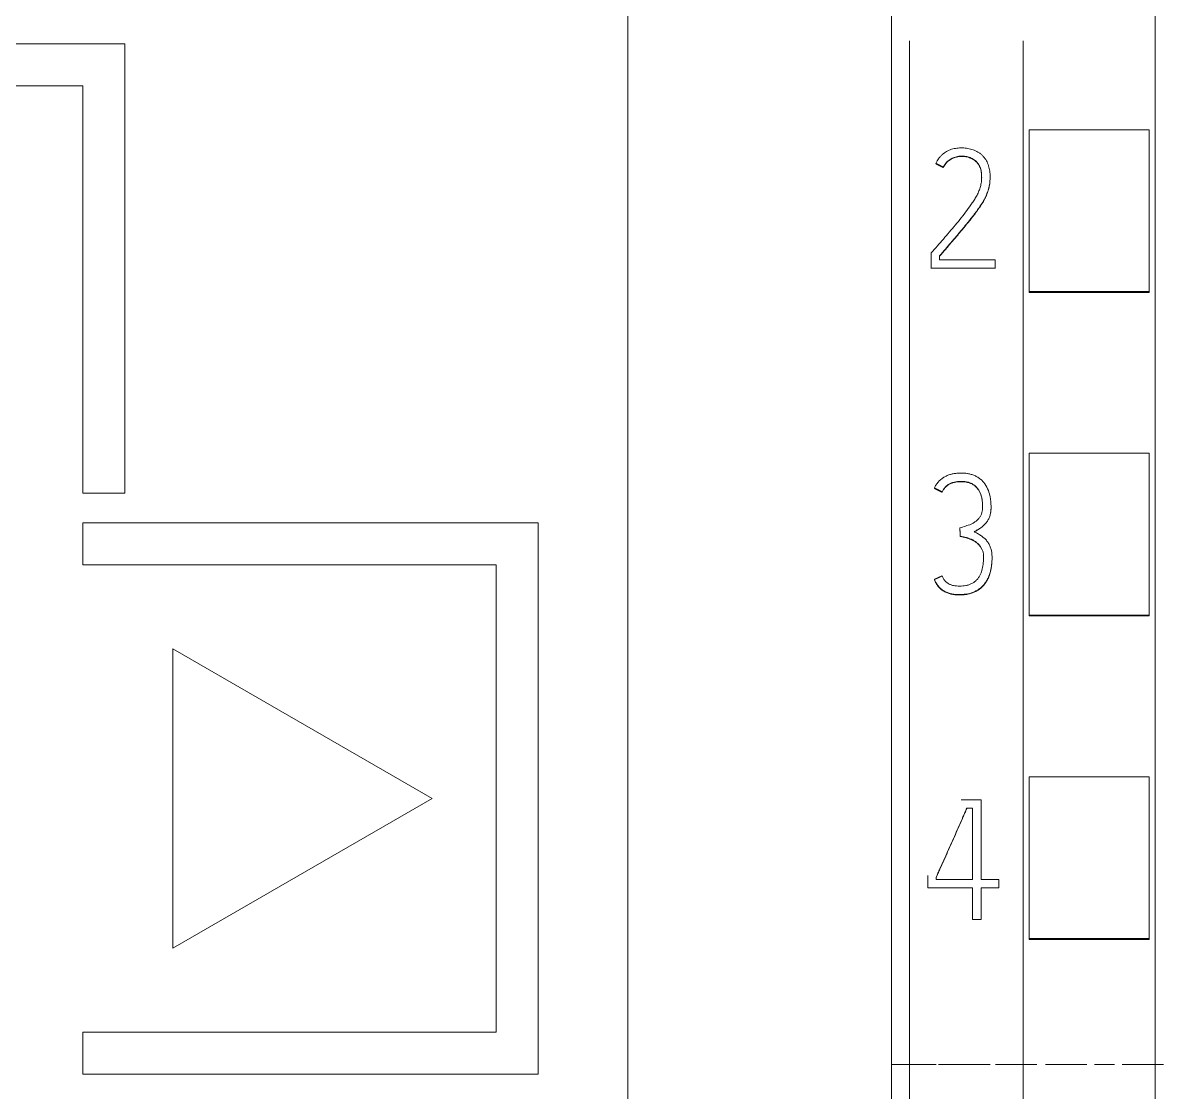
# Model space of a CAD drawing. Header units: millimetres. Extents: x 42151 to 59780, y 37376 to 44547.
# Drawn here: x 47911.72 to 47930.8, y 43221.45 to 43239.3 of the extents above; entities that cross this region are included whole.
import ezdxf

# ---------------------------------------------------------------- set-up
doc = ezdxf.new("R2010")
doc.units = ezdxf.units.MM
doc.set_wipeout_variables(frame=1)
doc.layers.add('000-PI-Oprema', color=30, linetype='Continuous', lineweight=5)
doc.layers.add('SI-ORMAR-Oprema', color=30, linetype='Continuous', lineweight=5)

# ---------------------------------------------------------------- blocks, each defined once
blk = doc.blocks.new('6ES7513-1AM03-0AB0')
blk.add_wipeout([(-17.4, 66.85), (17.4, 66.85), (17.4, -80.15), (-17.4, -80.15)]).dxf.layer = 'SI-ORMAR-Oprema'
at = {"layer": 'SI-ORMAR-Oprema', "linetype": 'Continuous'}
for p, q in [((17.4, -65.15), (17.4, 0)), ((13, -9.75), (13, -59.6)), ((-4.6, -12.45), (4.6, -12.45)), ((4.6, -12.45), (4.6, -19.95)), ((3.9, -13.15), (-3.9, -13.15)), ((3.9, -19.95), (3.9, -13.15)), ((4.6, -19.95), (3.9, -19.95)), ((3.9, -20.45), (11.5, -20.45)), ((3.9, -21.15), (3.9, -20.45)), ((11.5, -20.45), (11.5, -29.65)), ((10.8, -21.15), (3.9, -21.15)), ((10.8, -28.95), (10.8, -21.15)), ((9.73, -25.05), (5.4, -22.55)), ((5.4, -22.55), (5.4, -27.55)), ((5.4, -27.55), (9.73, -25.05)), ((3.9, -29.65), (3.9, -28.95)), ((3.9, -28.95), (10.8, -28.95)), ((11.5, -29.65), (3.9, -29.65))]:
    blk.add_line(p, q, dxfattribs=at)
blk = doc.blocks.new('6ES7521-1BL00-0AB0')
at = {"layer": 'SI-ORMAR-Oprema'}
for p, q in [((-29.725, -3.719), (-29.725, -41.071)), ((-18.125, -7.528), (-18.125, -41.098)), ((-26.525, -7.846), (-26.525, -37.796)), ((-22.175, -37.796), (-22.175, -7.846)), ((-25.6, -10.184), (-24.9, -10.184)), ((-25.6, -11.159), (-25.6, -10.184)), ((-24.9, -10.184), (-24.9, -11.159)), ((-23.8, -11.159), (-23.8, -10.184)), ((-23.8, -10.184), (-23.1, -10.184)), ((-23.1, -10.184), (-23.1, -11.159)), ((-24.9, -11.159), (-25.6, -11.159)), ((-23.1, -11.159), (-23.8, -11.159)), ((-25.6, -11.684), (-24.9, -11.684)), ((-25.6, -12.659), (-25.6, -11.684)), ((-24.9, -11.684), (-24.9, -12.659)), ((-23.8, -11.684), (-23.1, -11.684)), ((-23.8, -12.659), (-23.8, -11.684)), ((-23.1, -11.684), (-23.1, -12.659)), ((-24.9, -12.659), (-25.6, -12.659)), ((-23.1, -12.659), (-23.8, -12.659)), ((-25.6, -14.159), (-25.6, -13.184)), ((-25.6, -13.184), (-24.9, -13.184)), ((-24.9, -13.184), (-24.9, -14.159)), ((-23.8, -14.159), (-23.8, -13.184)), ((-23.8, -13.184), (-23.1, -13.184)), ((-23.1, -13.184), (-23.1, -14.159)), ((-24.9, -14.159), (-25.6, -14.159)), ((-23.1, -14.159), (-23.8, -14.159)), ((-25.6, -15.659), (-25.6, -14.684)), ((-25.6, -14.684), (-24.9, -14.684)), ((-24.9, -14.684), (-24.9, -15.659)), ((-23.8, -15.659), (-23.8, -14.684)), ((-23.8, -14.684), (-23.1, -14.684)), ((-23.1, -14.684), (-23.1, -15.659)), ((-24.9, -15.659), (-25.6, -15.659)), ((-23.1, -15.659), (-23.8, -15.659)), ((-25.6, -17.159), (-25.6, -16.184)), ((-25.6, -16.184), (-24.9, -16.184)), ((-24.9, -16.184), (-24.9, -17.159)), ((-23.8, -17.159), (-23.8, -16.184)), ((-23.8, -16.184), (-23.1, -16.184)), ((-23.1, -16.184), (-23.1, -17.159)), ((-24.9, -17.159), (-25.6, -17.159)), ((-23.1, -17.159), (-23.8, -17.159)), ((-25.6, -17.684), (-24.9, -17.684)), ((-25.6, -18.659), (-25.6, -17.684)), ((-24.9, -17.684), (-24.9, -18.659)), ((-23.8, -17.684), (-23.1, -17.684)), ((-23.8, -18.659), (-23.8, -17.684)), ((-23.1, -17.684), (-23.1, -18.659)), ((-24.9, -18.659), (-25.6, -18.659)), ((-23.1, -18.659), (-23.8, -18.659)), ((-25.6, -20.159), (-25.6, -19.184)), ((-25.6, -19.184), (-24.9, -19.184)), ((-24.9, -19.184), (-24.9, -20.159)), ((-23.8, -20.159), (-23.8, -19.184)), ((-23.8, -19.184), (-23.1, -19.184)), ((-23.1, -19.184), (-23.1, -20.159)), ((-24.9, -20.159), (-25.6, -20.159)), ((-23.1, -20.159), (-23.8, -20.159)), ((-25.6, -21.659), (-25.6, -20.684)), ((-25.6, -20.684), (-24.9, -20.684)), ((-24.9, -20.684), (-24.9, -21.659)), ((-23.8, -21.659), (-23.8, -20.684)), ((-23.8, -20.684), (-23.1, -20.684)), ((-23.1, -20.684), (-23.1, -21.659)), ((-24.9, -21.659), (-25.6, -21.659)), ((-23.1, -21.659), (-23.8, -21.659)), ((-25.6, -23.159), (-25.6, -22.184)), ((-25.6, -22.184), (-24.9, -22.184)), ((-24.9, -22.184), (-24.9, -23.159)), ((-23.8, -22.184), (-23.1, -22.184)), ((-23.8, -23.159), (-23.8, -22.184)), ((-23.1, -22.184), (-23.1, -23.159)), ((-24.9, -23.159), (-25.6, -23.159)), ((-23.1, -23.159), (-23.8, -23.159)), ((-25.6, -24.659), (-25.6, -23.684)), ((-25.6, -23.684), (-24.9, -23.684)), ((-24.9, -23.684), (-24.9, -24.659)), ((-23.8, -24.659), (-23.8, -23.684)), ((-23.8, -23.684), (-23.1, -23.684)), ((-23.1, -23.684), (-23.1, -24.659)), ((-24.9, -24.659), (-25.6, -24.659)), ((-23.1, -24.659), (-23.8, -24.659)), ((-25.6, -26.159), (-25.6, -25.184)), ((-25.6, -25.184), (-24.9, -25.184)), ((-24.9, -25.184), (-24.9, -26.159)), ((-23.8, -25.184), (-23.1, -25.184)), ((-23.8, -26.159), (-23.8, -25.184)), ((-23.1, -25.184), (-23.1, -26.159)), ((-24.9, -26.159), (-25.6, -26.159)), ((-23.1, -26.159), (-23.8, -26.159)), ((-25.6, -27.659), (-25.6, -26.684)), ((-25.6, -26.684), (-24.9, -26.684)), ((-24.9, -26.684), (-24.9, -27.659)), ((-23.8, -27.659), (-23.8, -26.684)), ((-23.8, -26.684), (-23.1, -26.684)), ((-23.1, -26.684), (-23.1, -27.659)), ((-24.9, -27.659), (-25.6, -27.659)), ((-23.1, -27.659), (-23.8, -27.659))]:
    blk.add_line(p, q, dxfattribs=at)
for points, knots in [([(-23.825, -27.311), (-23.823, -27.311), (-23.821, -27.311), (-23.819, -27.311), (-23.855, -27.311), (-23.877, -27.311), (-23.969, -27.311), (-24.043, -27.311), (-24.107, -27.311), (-24.195, -27.311), (-24.265, -27.311), (-24.372, -27.311), (-24.399, -27.311), (-24.399, -27.311), (-24.376, -27.311), (-24.276, -27.311), (-24.189, -27.311), (-23.971, -27.311), (-23.892, -27.311), (-23.769, -27.311), (-23.738, -27.311), (-23.738, -27.311), (-23.78, -27.311), (-23.914, -27.311), (-23.97, -27.311), (-24.132, -27.311), (-24.212, -27.311), (-24.273, -27.311), (-24.261, -27.311), (-24.232, -27.311), (-24.12, -27.311), (-24.02, -27.311), (-23.87, -27.311), (-23.85, -27.311), (-23.825, -27.311)], [0, 0, 0, 0, 0.010991, 0.010991, 0.010991, 0.018587, 0.018587, 0.105127, 0.105127, 0.105127, 0.18587, 0.18587, 0.273503, 0.273503, 0.346938, 0.346938, 0.435628, 0.435628, 0.506463, 0.506463, 0.57745, 0.57745, 0.665184, 0.665184, 0.717801, 0.717801, 0.802348, 0.802348, 0.802348, 0.876554, 0.876554, 0.987962, 0.987962, 1, 1, 1, 1]), ([(-24.218, -27.311), (-24.178, -27.311), (-24.126, -27.311), (-23.999, -27.311), (-23.948, -27.311), (-23.909, -27.311), (-23.873, -27.311), (-23.855, -27.311), (-23.855, -27.311), (-23.874, -27.311), (-23.913, -27.311), (-23.951, -27.311), (-24.002, -27.311), (-24.129, -27.311), (-24.18, -27.311), (-24.257, -27.311), (-24.276, -27.311), (-24.276, -27.311), (-24.257, -27.311), (-24.218, -27.311)], [0, 0, 0, 0, 0.125796, 0.125796, 0.249003, 0.249003, 0.249003, 0.378129, 0.378129, 0.509197, 0.509197, 0.509197, 0.63137, 0.63137, 0.755597, 0.755597, 0.879854, 0.879854, 1, 1, 1, 1]), ([(-23.534, -27.311), (-23.534, -27.311), (-23.534, -27.311), (-23.534, -27.311), (-23.351, -27.311), (-23.168, -27.311), (-22.985, -27.311), (-22.985, -27.311), (-22.985, -27.311), (-22.985, -27.311), (-23.13, -27.311), (-23.274, -27.311), (-23.419, -27.311), (-23.419, -27.311), (-23.419, -27.311), (-23.419, -27.311), (-23.288, -27.311), (-23.157, -27.311), (-23.027, -27.311), (-23.027, -27.311), (-23.027, -27.311), (-23.027, -27.311), (-23.157, -27.311), (-23.288, -27.311), (-23.419, -27.311), (-23.419, -27.311), (-23.419, -27.311), (-23.419, -27.311), (-23.281, -27.311), (-23.144, -27.311), (-23.006, -27.311), (-23.006, -27.311), (-23.006, -27.311), (-23.006, -27.311), (-23.182, -27.311), (-23.358, -27.311), (-23.534, -27.311)], [0, 0, 0, 0, 0.21251, 0.21251, 0.21251, 0.329171, 0.329171, 0.329171, 0.349421, 0.349421, 0.349421, 0.441501, 0.441501, 0.441501, 0.5189, 0.5189, 0.5189, 0.602149, 0.602149, 0.602149, 0.622398, 0.622398, 0.622398, 0.705647, 0.705647, 0.705647, 0.780009, 0.780009, 0.780009, 0.867589, 0.867589, 0.867589, 0.887839, 0.887839, 0.887839, 1, 1, 1, 1]), ([(-22.797, -27.311), (-22.802, -27.311), (-22.807, -27.311), (-22.812, -27.311), (-22.718, -27.311), (-22.634, -27.311), (-22.459, -27.311), (-22.379, -27.311), (-22.257, -27.311), (-22.226, -27.311), (-22.226, -27.311), (-22.252, -27.311), (-22.326, -27.311), (-22.352, -27.311), (-22.38, -27.311), (-22.409, -27.311), (-22.45, -27.311), (-22.579, -27.311), (-22.629, -27.311), (-22.685, -27.311), (-22.699, -27.311), (-22.699, -27.311), (-22.68, -27.311), (-22.607, -27.311), (-22.562, -27.311), (-22.441, -27.311), (-22.37, -27.311), (-22.296, -27.311), (-22.288, -27.311), (-22.28, -27.311), (-22.272, -27.311), (-22.363, -27.311), (-22.442, -27.311), (-22.56, -27.311), (-22.607, -27.311), (-22.702, -27.311), (-22.74, -27.311), (-22.804, -27.311), (-22.821, -27.311), (-22.821, -27.311), (-22.796, -27.311), (-22.745, -27.311), (-22.725, -27.311), (-22.703, -27.311), (-22.653, -27.311), (-22.611, -27.311), (-22.471, -27.311), (-22.418, -27.311), (-22.393, -27.311), (-22.363, -27.311), (-22.348, -27.311), (-22.348, -27.311), (-22.366, -27.311), (-22.439, -27.311), (-22.489, -27.311), (-22.624, -27.311), (-22.706, -27.311), (-22.797, -27.311)], [0, 0, 0, 0, 0.016409, 0.016409, 0.016409, 0.058225, 0.058225, 0.111721, 0.111721, 0.167922, 0.167922, 0.218101, 0.218101, 0.238646, 0.238646, 0.238646, 0.267196, 0.267196, 0.3048, 0.3048, 0.342404, 0.342404, 0.386356, 0.386356, 0.429009, 0.429009, 0.484244, 0.484244, 0.484244, 0.508937, 0.508937, 0.508937, 0.565074, 0.565074, 0.607508, 0.607508, 0.654788, 0.654788, 0.718615, 0.718615, 0.789618, 0.789618, 0.789618, 0.810403, 0.810403, 0.831095, 0.831095, 0.860135, 0.860135, 0.860135, 0.891325, 0.891325, 0.924863, 0.924863, 0.960516, 0.960516, 1, 1, 1, 1]), ([(-21.974, -27.311), (-21.932, -27.311), (-21.89, -27.311), (-21.847, -27.311), (-21.703, -27.311), (-21.558, -27.311), (-21.413, -27.311), (-21.413, -27.311), (-21.413, -27.311), (-21.413, -27.311), (-21.63, -27.311), (-21.846, -27.311), (-22.063, -27.311), (-22.063, -27.311), (-22.063, -27.311), (-22.063, -27.311), (-21.886, -27.311), (-21.709, -27.311), (-21.532, -27.311), (-21.679, -27.311), (-21.827, -27.311), (-21.974, -27.311)], [0, 0, 0, 0, 0.036215, 0.036215, 0.036215, 0.322246, 0.322246, 0.322246, 0.349407, 0.349407, 0.349407, 0.534482, 0.534482, 0.534482, 0.561643, 0.561643, 0.561643, 0.712917, 0.712917, 0.712917, 1, 1, 1, 1]), ([(-21.169, -27.311), (-21.183, -27.311), (-21.197, -27.311), (-21.212, -27.311), (-21.125, -27.311), (-21.037, -27.311), (-20.851, -27.311), (-20.768, -27.311), (-20.703, -27.311), (-20.625, -27.311), (-20.586, -27.311), (-20.586, -27.311), (-20.617, -27.311), (-20.736, -27.311), (-20.813, -27.311), (-20.96, -27.311), (-21.012, -27.311), (-21.068, -27.311), (-21.064, -27.311), (-21.06, -27.311), (-21.056, -27.311), (-20.914, -27.311), (-20.771, -27.311), (-20.629, -27.311), (-20.629, -27.311), (-20.629, -27.311), (-20.629, -27.311), (-20.809, -27.311), (-20.989, -27.311), (-21.169, -27.311), (-21.174, -27.311), (-21.179, -27.311), (-21.184, -27.311), (-21.09, -27.311), (-21.005, -27.311), (-20.855, -27.311), (-20.798, -27.311), (-20.722, -27.311), (-20.703, -27.311), (-20.703, -27.311), (-20.725, -27.311), (-20.768, -27.311), (-20.815, -27.311), (-20.876, -27.311), (-21.021, -27.311), (-21.093, -27.311), (-21.169, -27.311)], [0, 0, 0, 0, 0.020196, 0.020196, 0.020196, 0.073566, 0.073566, 0.134214, 0.134214, 0.134214, 0.195453, 0.195453, 0.251514, 0.251514, 0.303335, 0.303335, 0.329668, 0.329668, 0.329668, 0.389918, 0.389918, 0.389918, 0.477765, 0.477765, 0.477765, 0.497395, 0.497395, 0.497395, 0.608635, 0.608635, 0.608635, 0.713812, 0.713812, 0.713812, 0.768046, 0.768046, 0.819122, 0.819122, 0.864375, 0.864375, 0.916877, 0.916877, 0.916877, 0.960794, 0.960794, 1, 1, 1, 1]), ([(-20.323, -27.311), (-20.324, -27.311), (-20.326, -27.311), (-20.328, -27.311), (-20.295, -27.311), (-20.274, -27.311), (-20.179, -27.311), (-20.105, -27.311), (-19.952, -27.311), (-19.883, -27.311), (-19.776, -27.311), (-19.749, -27.311), (-19.749, -27.311), (-19.79, -27.311), (-19.928, -27.311), (-19.997, -27.311), (-20.176, -27.311), (-20.255, -27.311), (-20.379, -27.311), (-20.409, -27.311), (-20.409, -27.311), (-20.367, -27.311), (-20.233, -27.311), (-20.177, -27.311), (-20.016, -27.311), (-19.936, -27.311), (-19.874, -27.311), (-19.887, -27.311), (-19.916, -27.311), (-20.028, -27.311), (-20.128, -27.311), (-20.279, -27.311), (-20.299, -27.311), (-20.323, -27.311)], [0, 0, 0, 0, 0.010188, 0.010188, 0.010188, 0.017208, 0.017208, 0.074632, 0.074632, 0.154044, 0.154044, 0.239952, 0.239952, 0.340578, 0.340578, 0.405729, 0.405729, 0.481946, 0.481946, 0.558492, 0.558492, 0.652891, 0.652891, 0.709724, 0.709724, 0.800802, 0.800802, 0.800802, 0.87479, 0.87479, 0.986381, 0.986381, 1, 1, 1, 1]), ([(-20.234, -27.311), (-20.196, -27.311), (-20.145, -27.311), (-20.019, -27.311), (-19.968, -27.311), (-19.891, -27.311), (-19.871, -27.311), (-19.871, -27.311), (-19.891, -27.311), (-19.969, -27.311), (-20.022, -27.311), (-20.149, -27.311), (-20.2, -27.311), (-20.274, -27.311), (-20.292, -27.311), (-20.292, -27.311), (-20.273, -27.311), (-20.234, -27.311)], [0, 0, 0, 0, 0.129265, 0.129265, 0.259625, 0.259625, 0.387846, 0.387846, 0.510472, 0.510472, 0.636446, 0.636446, 0.760864, 0.760864, 0.878421, 0.878421, 1, 1, 1, 1]), ([(-18.974, -27.311), (-19.032, -27.311), (-19.118, -27.311), (-19.463, -27.311), (-19.578, -27.311), (-19.578, -27.311), (-19.55, -27.311), (-19.437, -27.311), (-19.35, -27.311), (-19.105, -27.311), (-19.012, -27.311), (-18.911, -27.311), (-18.89, -27.311), (-18.89, -27.311), (-18.918, -27.311), (-18.974, -27.311)], [0, 0, 0, 0, 0.124815, 0.124815, 0.371879, 0.371879, 0.499452, 0.499452, 0.627025, 0.627025, 0.768837, 0.768837, 0.877113, 0.877113, 1, 1, 1, 1]), ([(-19.421, -27.311), (-19.384, -27.311), (-19.322, -27.311), (-19.153, -27.311), (-19.094, -27.311), (-19.024, -27.311), (-19.007, -27.311), (-19.007, -27.311), (-19.02, -27.311), (-19.084, -27.311), (-19.146, -27.311), (-19.315, -27.311), (-19.374, -27.311), (-19.444, -27.311), (-19.461, -27.311), (-19.461, -27.311), (-19.448, -27.311), (-19.421, -27.311)], [0, 0, 0, 0, 0.148649, 0.148649, 0.283946, 0.283946, 0.397779, 0.397779, 0.501147, 0.501147, 0.64939, 0.64939, 0.785131, 0.785131, 0.900096, 0.900096, 1, 1, 1, 1]), ([(-18.759, -27.311), (-18.759, -27.311), (-18.759, -27.311), (-18.759, -27.311), (-18.648, -27.311), (-18.537, -27.311), (-18.425, -27.311), (-18.425, -27.311), (-18.425, -27.311), (-18.426, -27.311), (-18.537, -27.311), (-18.648, -27.311), (-18.759, -27.311)], [0, 0, 0, 0, 0.104454, 0.104454, 0.104454, 0.5, 0.5, 0.5, 0.604454, 0.604454, 0.604454, 1, 1, 1, 1]), ([(-17.692, -27.311), (-17.749, -27.311), (-17.835, -27.311), (-18.181, -27.311), (-18.296, -27.311), (-18.296, -27.311), (-18.267, -27.311), (-18.154, -27.311), (-18.068, -27.311), (-17.823, -27.311), (-17.729, -27.311), (-17.629, -27.311), (-17.607, -27.311), (-17.607, -27.311), (-17.636, -27.311), (-17.692, -27.311)], [0, 0, 0, 0, 0.124815, 0.124815, 0.371879, 0.371879, 0.499452, 0.499452, 0.627025, 0.627025, 0.768837, 0.768837, 0.877113, 0.877113, 1, 1, 1, 1]), ([(-18.139, -27.311), (-18.102, -27.311), (-18.04, -27.311), (-17.871, -27.311), (-17.811, -27.311), (-17.741, -27.311), (-17.725, -27.311), (-17.725, -27.311), (-17.738, -27.311), (-17.802, -27.311), (-17.864, -27.311), (-18.032, -27.311), (-18.091, -27.311), (-18.162, -27.311), (-18.178, -27.311), (-18.178, -27.311), (-18.165, -27.311), (-18.139, -27.311)], [0, 0, 0, 0, 0.148649, 0.148649, 0.283946, 0.283946, 0.397779, 0.397779, 0.501147, 0.501147, 0.64939, 0.64939, 0.785131, 0.785131, 0.900096, 0.900096, 1, 1, 1, 1])]:
    blk.add_open_spline(points, degree=3, knots=knots, dxfattribs=at)
blk.add_wipeout([(-17.4, 69.029), (17.4, 69.029), (17.4, -77.971), (-17.4, -77.971)]).dxf.layer = 'SI-ORMAR-Oprema'
blk.add_wipeout([(-17.4, 69.029), (17.4, 69.029), (17.4, -77.971), (-17.4, -77.971)]).dxf.layer = 'SI-ORMAR-Oprema'
for p, q in [((-17.4, 56.709), (-17.4, -56.709)), ((-13, 54.429), (-13, -54.387)), ((-17.1, -10.221), (-17.1, -74.176)), ((-15.2, -10.221), (-15.2, -74.176)), ((-15.1, -14.407), (-15.1, -11.706)), ((-13.1, -11.706), (-15.1, -11.706)), ((-13.1, -14.407), (-13.1, -11.706)), ((-16.66, -12.267), (-16.66, -12.273)), ((-16.535, -12.331), (-16.535, -12.337)), ((-15.753, -12.499), (-15.753, -12.493)), ((-16.735, -13.763), (-16.735, -14.018)), ((-16.596, -13.879), (-16.596, -13.813)), ((-15.67, -13.879), (-16.596, -13.879)), ((-15.67, -14.018), (-15.67, -13.879)), ((-16.735, -14.018), (-16.735, -14.024)), ((-16.735, -14.018), (-15.67, -14.018)), ((-15.67, -14.018), (-15.67, -14.024)), ((-15.1, -14.422), (-15.1, -14.407)), ((-13.1, -14.407), (-15.1, -14.407)), ((-13.1, -14.422), (-15.1, -14.422)), ((-13.1, -14.422), (-13.1, -14.407)), ((-15.1, -19.809), (-15.1, -17.107)), ((-13.1, -17.107), (-15.1, -17.107)), ((-13.1, -19.809), (-13.1, -17.107)), ((-16.684, -17.686), (-16.684, -17.693)), ((-16.556, -17.75), (-16.556, -17.756)), ((-15.738, -18.005), (-15.738, -17.999)), ((-16.259, -18.352), (-16.259, -18.358)), ((-16.251, -18.49), (-16.251, -18.496)), ((-15.721, -18.858), (-15.721, -18.852)), ((-16.684, -19.214), (-16.684, -19.22)), ((-15.1, -19.822), (-15.1, -19.809)), ((-13.1, -19.809), (-15.1, -19.809)), ((-13.1, -19.822), (-15.1, -19.822)), ((-13.1, -19.822), (-13.1, -19.809)), ((-15.1, -25.21), (-15.1, -22.509)), ((-13.1, -22.509), (-15.1, -22.509)), ((-13.1, -25.21), (-13.1, -22.509)), ((-16.234, -22.893), (-15.904, -22.893)), ((-16.046, -23.032), (-16.143, -23.032)), ((-16.046, -24.224), (-16.046, -23.032)), ((-15.904, -22.893), (-15.904, -24.224)), ((-16.795, -24.363), (-16.795, -24.158)), ((-16.656, -24.188), (-16.656, -24.224)), ((-16.046, -24.363), (-16.795, -24.363)), ((-16.656, -24.224), (-16.046, -24.224)), ((-16.046, -24.892), (-16.046, -24.363)), ((-15.904, -24.224), (-15.61, -24.224)), ((-15.904, -24.363), (-15.904, -24.892)), ((-15.61, -24.363), (-15.904, -24.363)), ((-15.61, -24.224), (-15.61, -24.363)), ((-15.904, -24.892), (-16.046, -24.892)), ((-15.1, -25.222), (-15.1, -25.21)), ((-13.1, -25.21), (-15.1, -25.21)), ((-13.1, -25.222), (-15.1, -25.222)), ((-13.1, -25.222), (-13.1, -25.21))]:
    blk.add_line(p, q, dxfattribs=at)
for points, knots in [([(-16.596, -13.813), (-16.557, -13.767), (-16.519, -13.721), (-16.441, -13.629), (-16.401, -13.583), (-16.323, -13.492), (-16.284, -13.446), (-16.207, -13.353), (-16.168, -13.307), (-16.092, -13.213), (-16.054, -13.166), (-16, -13.094), (-15.982, -13.07), (-15.947, -13.021), (-15.929, -12.996), (-15.896, -12.946), (-15.88, -12.92), (-15.85, -12.869), (-15.836, -12.842), (-15.817, -12.801), (-15.811, -12.787), (-15.8, -12.759), (-15.795, -12.745), (-15.78, -12.701), (-15.773, -12.672), (-15.762, -12.613), (-15.758, -12.583), (-15.754, -12.538), (-15.754, -12.523), (-15.753, -12.493), (-15.753, -12.478), (-15.755, -12.432), (-15.759, -12.402), (-15.766, -12.358), (-15.77, -12.343), (-15.777, -12.314), (-15.782, -12.299), (-15.792, -12.271), (-15.798, -12.257), (-15.812, -12.23), (-15.819, -12.217), (-15.831, -12.198), (-15.835, -12.192), (-15.844, -12.179), (-15.849, -12.173), (-15.864, -12.156), (-15.874, -12.145), (-15.895, -12.123), (-15.906, -12.113), (-15.924, -12.099), (-15.93, -12.095), (-15.943, -12.086), (-15.95, -12.082), (-15.983, -12.063), (-16.01, -12.051), (-16.053, -12.036), (-16.068, -12.031), (-16.097, -12.024), (-16.112, -12.02), (-16.142, -12.015), (-16.157, -12.013), (-16.187, -12.011), (-16.202, -12.01), (-16.232, -12.009), (-16.247, -12.009), (-16.278, -12.011), (-16.293, -12.012), (-16.338, -12.017), (-16.368, -12.023), (-16.411, -12.037), (-16.425, -12.042), (-16.446, -12.051), (-16.453, -12.055), (-16.467, -12.061), (-16.473, -12.065), (-16.506, -12.084), (-16.53, -12.102), (-16.564, -12.132), (-16.575, -12.143), (-16.596, -12.165), (-16.605, -12.177), (-16.632, -12.213), (-16.648, -12.239), (-16.66, -12.267)], [0, 0, 0, 0, 0.0625, 0.0625, 0.125, 0.125, 0.1875, 0.1875, 0.25, 0.25, 0.3125, 0.3125, 0.34375, 0.34375, 0.375, 0.375, 0.40625, 0.40625, 0.4375, 0.4375, 0.453125, 0.453125, 0.46875, 0.46875, 0.5, 0.5, 0.53125, 0.53125, 0.546875, 0.546875, 0.5625, 0.5625, 0.59375, 0.59375, 0.609375, 0.609375, 0.625, 0.625, 0.640625, 0.640625, 0.65625, 0.65625, 0.664063, 0.664063, 0.671875, 0.671875, 0.6875, 0.6875, 0.703125, 0.703125, 0.710938, 0.710938, 0.71875, 0.71875, 0.75, 0.75, 0.765625, 0.765625, 0.78125, 0.78125, 0.796875, 0.796875, 0.8125, 0.8125, 0.828125, 0.828125, 0.84375, 0.84375, 0.875, 0.875, 0.890625, 0.890625, 0.898438, 0.898438, 0.90625, 0.90625, 0.9375, 0.9375, 0.953125, 0.953125, 0.96875, 0.96875, 1, 1, 1, 1]), ([(-16.535, -12.331), (-16.524, -12.307), (-16.51, -12.285), (-16.486, -12.255), (-16.478, -12.245), (-16.459, -12.227), (-16.449, -12.219), (-16.418, -12.196), (-16.395, -12.184), (-16.346, -12.164), (-16.322, -12.157), (-16.283, -12.15), (-16.271, -12.148), (-16.245, -12.145), (-16.232, -12.145), (-16.193, -12.145), (-16.167, -12.148), (-16.129, -12.157), (-16.117, -12.16), (-16.092, -12.169), (-16.08, -12.174), (-16.045, -12.19), (-16.023, -12.203), (-15.992, -12.228), (-15.983, -12.237), (-15.965, -12.256), (-15.957, -12.266), (-15.946, -12.282), (-15.942, -12.287), (-15.936, -12.299), (-15.926, -12.316), (-15.919, -12.334), (-15.911, -12.359), (-15.908, -12.371), (-15.902, -12.397), (-15.9, -12.41), (-15.897, -12.435), (-15.896, -12.448), (-15.895, -12.474), (-15.894, -12.487), (-15.895, -12.513), (-15.895, -12.526), (-15.897, -12.552), (-15.898, -12.565), (-15.903, -12.603), (-15.908, -12.628), (-15.918, -12.666), (-15.922, -12.678), (-15.93, -12.703), (-15.935, -12.715), (-15.949, -12.751), (-15.96, -12.774), (-15.984, -12.82), (-15.997, -12.842), (-16.023, -12.886), (-16.037, -12.907), (-16.08, -12.971), (-16.11, -13.013), (-16.202, -13.136), (-16.267, -13.216), (-16.366, -13.334), (-16.4, -13.373), (-16.466, -13.452), (-16.5, -13.491), (-16.567, -13.569), (-16.601, -13.608), (-16.668, -13.685), (-16.702, -13.724), (-16.735, -13.763)], [0, 0, 0, 0, 0.03125, 0.03125, 0.046875, 0.046875, 0.0625, 0.0625, 0.09375, 0.09375, 0.125, 0.125, 0.140625, 0.140625, 0.15625, 0.15625, 0.1875, 0.1875, 0.203125, 0.203125, 0.21875, 0.21875, 0.25, 0.25, 0.265625, 0.265625, 0.28125, 0.28125, 0.289062, 0.289062, 0.296875, 0.3125, 0.3125, 0.328125, 0.328125, 0.34375, 0.34375, 0.359375, 0.359375, 0.375, 0.375, 0.390625, 0.390625, 0.40625, 0.40625, 0.4375, 0.4375, 0.453125, 0.453125, 0.46875, 0.46875, 0.5, 0.5, 0.53125, 0.53125, 0.5625, 0.5625, 0.625, 0.625, 0.75, 0.75, 0.8125, 0.8125, 0.875, 0.875, 0.9375, 0.9375, 1, 1, 1, 1]), ([(-15.894, -12.502), (-15.894, -12.492), (-15.895, -12.481), (-15.896, -12.458), (-15.897, -12.445), (-15.9, -12.419), (-15.902, -12.407), (-15.907, -12.381), (-15.91, -12.368), (-15.918, -12.343), (-15.923, -12.331), (-15.931, -12.314), (-15.934, -12.308), (-15.94, -12.296), (-15.944, -12.291), (-15.962, -12.264), (-15.98, -12.245), (-16.005, -12.224), (-16.01, -12.22), (-16.021, -12.212), (-16.037, -12.201), (-16.066, -12.186), (-16.09, -12.176), (-16.114, -12.167), (-16.127, -12.163), (-16.165, -12.155), (-16.191, -12.152), (-16.243, -12.151), (-16.282, -12.154), (-16.32, -12.163), (-16.345, -12.17), (-16.358, -12.175), (-16.382, -12.184), (-16.393, -12.19), (-16.416, -12.202), (-16.427, -12.209), (-16.459, -12.232), (-16.478, -12.25), (-16.502, -12.281), (-16.509, -12.291), (-16.523, -12.314), (-16.53, -12.325), (-16.535, -12.337)], [0, 0, 0, 0, 0.034384, 0.034384, 0.076368, 0.076368, 0.118351, 0.118351, 0.160334, 0.160334, 0.202317, 0.202317, 0.223309, 0.223309, 0.244301, 0.244301, 0.328267, 0.328267, 0.349259, 0.349259, 0.370251, 0.412234, 0.454217, 0.454217, 0.496201, 0.496201, 0.580167, 0.580167, 0.664134, 0.706117, 0.706117, 0.7481, 0.7481, 0.790084, 0.790084, 0.832067, 0.832067, 0.916033, 0.916033, 0.958017, 0.958017, 1, 1, 1, 1]), ([(-15.753, -12.499), (-15.753, -12.505), (-15.753, -12.51), (-15.754, -12.531), (-15.754, -12.546), (-15.758, -12.592), (-15.762, -12.621), (-15.774, -12.68), (-15.781, -12.709), (-15.795, -12.753), (-15.8, -12.767), (-15.812, -12.795), (-15.818, -12.809), (-15.837, -12.85), (-15.851, -12.877), (-15.881, -12.928), (-15.897, -12.954), (-15.93, -13.004), (-15.948, -13.028), (-15.983, -13.077), (-16, -13.101), (-16.055, -13.173), (-16.093, -13.22), (-16.169, -13.314), (-16.207, -13.36), (-16.284, -13.452), (-16.323, -13.498), (-16.402, -13.59), (-16.441, -13.635), (-16.519, -13.727), (-16.558, -13.773), (-16.596, -13.819)], [0, 0, 0, 0, 0.010377, 0.010377, 0.038652, 0.038652, 0.095202, 0.095202, 0.151752, 0.151752, 0.180027, 0.180027, 0.208302, 0.208302, 0.264851, 0.264851, 0.321401, 0.321401, 0.377951, 0.377951, 0.434501, 0.434501, 0.547601, 0.547601, 0.660701, 0.660701, 0.7738, 0.7738, 0.8869, 0.8869, 1, 1, 1, 1]), ([(-16.684, -17.686), (-16.676, -17.668), (-16.656, -17.632), (-16.631, -17.601), (-16.611, -17.578), (-16.604, -17.571), (-16.589, -17.557), (-16.582, -17.55), (-16.558, -17.531), (-16.542, -17.519), (-16.516, -17.503), (-16.507, -17.498), (-16.489, -17.489), (-16.48, -17.484), (-16.452, -17.472), (-16.433, -17.465), (-16.404, -17.457), (-16.395, -17.454), (-16.375, -17.45), (-16.365, -17.448), (-16.335, -17.443), (-16.295, -17.438), (-16.255, -17.437), (-16.215, -17.437), (-16.195, -17.438), (-16.154, -17.442), (-16.134, -17.445), (-16.095, -17.452), (-16.075, -17.457), (-16.037, -17.469), (-16.018, -17.477), (-15.99, -17.49), (-15.981, -17.494), (-15.964, -17.504), (-15.955, -17.51), (-15.93, -17.526), (-15.914, -17.539), (-15.892, -17.559), (-15.885, -17.566), (-15.871, -17.581), (-15.864, -17.588), (-15.832, -17.627), (-15.811, -17.662), (-15.778, -17.736), (-15.766, -17.774), (-15.753, -17.833), (-15.749, -17.853), (-15.744, -17.893), (-15.742, -17.913), (-15.739, -17.953), (-15.738, -17.973), (-15.738, -18.013), (-15.738, -18.033), (-15.741, -18.073), (-15.743, -18.093), (-15.752, -18.133), (-15.757, -18.153), (-15.772, -18.19), (-15.781, -18.208), (-15.796, -18.235), (-15.801, -18.243), (-15.813, -18.26), (-15.819, -18.268), (-15.839, -18.291), (-15.853, -18.305), (-15.876, -18.325), (-15.883, -18.332), (-15.899, -18.344), (-15.908, -18.35), (-15.933, -18.366), (-15.95, -18.377), (-15.985, -18.397), (-16.003, -18.406), (-16.021, -18.415)], [0, 0, 0, 0, 0.03125, 0.0625, 0.0625, 0.078125, 0.078125, 0.09375, 0.09375, 0.125, 0.125, 0.140625, 0.140625, 0.15625, 0.15625, 0.1875, 0.1875, 0.203125, 0.203125, 0.21875, 0.21875, 0.25, 0.28125, 0.28125, 0.3125, 0.3125, 0.34375, 0.34375, 0.375, 0.375, 0.40625, 0.40625, 0.421875, 0.421875, 0.4375, 0.4375, 0.46875, 0.46875, 0.484375, 0.484375, 0.5, 0.5, 0.5625, 0.5625, 0.625, 0.625, 0.65625, 0.65625, 0.6875, 0.6875, 0.71875, 0.71875, 0.75, 0.75, 0.78125, 0.78125, 0.8125, 0.8125, 0.84375, 0.84375, 0.859375, 0.859375, 0.875, 0.875, 0.90625, 0.90625, 0.921875, 0.921875, 0.9375, 0.9375, 0.96875, 0.96875, 1, 1, 1, 1]), ([(-16.259, -18.352), (-16.228, -18.343), (-16.196, -18.333), (-16.133, -18.313), (-16.102, -18.303), (-16.057, -18.283), (-16.042, -18.275), (-16.014, -18.258), (-16, -18.249), (-15.98, -18.234), (-15.974, -18.228), (-15.962, -18.217), (-15.956, -18.211), (-15.94, -18.192), (-15.93, -18.18), (-15.916, -18.159), (-15.912, -18.152), (-15.905, -18.137), (-15.901, -18.129), (-15.892, -18.106), (-15.888, -18.09), (-15.882, -18.058), (-15.881, -18.041), (-15.879, -18.008), (-15.879, -17.992), (-15.88, -17.942), (-15.882, -17.91), (-15.89, -17.861), (-15.893, -17.845), (-15.9, -17.82), (-15.902, -17.812), (-15.907, -17.797), (-15.91, -17.789), (-15.919, -17.766), (-15.927, -17.751), (-15.943, -17.722), (-15.952, -17.708), (-15.972, -17.681), (-15.983, -17.669), (-16.001, -17.652), (-16.007, -17.647), (-16.02, -17.636), (-16.027, -17.631), (-16.048, -17.618), (-16.063, -17.61), (-16.094, -17.597), (-16.109, -17.592), (-16.142, -17.584), (-16.158, -17.581), (-16.191, -17.577), (-16.208, -17.576), (-16.241, -17.575), (-16.257, -17.576), (-16.291, -17.578), (-16.307, -17.58), (-16.34, -17.585), (-16.356, -17.588), (-16.38, -17.595), (-16.388, -17.598), (-16.404, -17.604), (-16.411, -17.607), (-16.426, -17.614), (-16.434, -17.618), (-16.448, -17.627), (-16.455, -17.631), (-16.475, -17.646), (-16.488, -17.657), (-16.511, -17.68), (-16.522, -17.693), (-16.54, -17.721), (-16.549, -17.735), (-16.556, -17.75)], [0, 0, 0, 0, 0.0625, 0.0625, 0.125, 0.125, 0.15625, 0.15625, 0.1875, 0.1875, 0.203125, 0.203125, 0.21875, 0.21875, 0.25, 0.25, 0.265625, 0.265625, 0.28125, 0.28125, 0.3125, 0.3125, 0.34375, 0.34375, 0.375, 0.375, 0.4375, 0.4375, 0.46875, 0.46875, 0.484375, 0.484375, 0.5, 0.5, 0.53125, 0.53125, 0.5625, 0.5625, 0.59375, 0.59375, 0.609375, 0.609375, 0.625, 0.625, 0.65625, 0.65625, 0.6875, 0.6875, 0.71875, 0.71875, 0.75, 0.75, 0.78125, 0.78125, 0.8125, 0.8125, 0.84375, 0.84375, 0.859375, 0.859375, 0.875, 0.875, 0.890625, 0.890625, 0.90625, 0.90625, 0.9375, 0.9375, 0.96875, 0.96875, 1, 1, 1, 1]), ([(-16.556, -17.756), (-16.549, -17.742), (-16.541, -17.727), (-16.522, -17.7), (-16.512, -17.687), (-16.495, -17.67), (-16.489, -17.664), (-16.476, -17.653), (-16.469, -17.648), (-16.456, -17.638), (-16.449, -17.634), (-16.435, -17.625), (-16.428, -17.621), (-16.406, -17.61), (-16.39, -17.605), (-16.358, -17.595), (-16.342, -17.591), (-16.309, -17.586), (-16.293, -17.584), (-16.26, -17.582), (-16.243, -17.582), (-16.194, -17.583), (-16.161, -17.586), (-16.12, -17.596), (-16.112, -17.598), (-16.096, -17.603), (-16.089, -17.606), (-16.066, -17.615), (-16.051, -17.622), (-16.03, -17.636), (-16.023, -17.641), (-16.01, -17.651), (-16.003, -17.656), (-15.985, -17.673), (-15.974, -17.685), (-15.959, -17.705), (-15.954, -17.712), (-15.945, -17.726), (-15.932, -17.747), (-15.921, -17.769), (-15.908, -17.8), (-15.903, -17.816), (-15.895, -17.845), (-15.892, -17.859), (-15.889, -17.873)], [0, 0, 0, 0, 0.055991, 0.055991, 0.111982, 0.111982, 0.139978, 0.139978, 0.167973, 0.167973, 0.195969, 0.195969, 0.223964, 0.223964, 0.279955, 0.279955, 0.335946, 0.335946, 0.391937, 0.391937, 0.447928, 0.447928, 0.55991, 0.55991, 0.587906, 0.587906, 0.615901, 0.615901, 0.671892, 0.671892, 0.699888, 0.699888, 0.727884, 0.727884, 0.783875, 0.783875, 0.81187, 0.81187, 0.839866, 0.895857, 0.895857, 0.951848, 0.951848, 1, 1, 1, 1]), ([(-15.744, -18.098), (-15.742, -18.086), (-15.741, -18.073), (-15.738, -18.043), (-15.738, -18.024), (-15.738, -18.006)], [0, 0, 0, 0, 0.4, 0.4, 1, 1, 1, 1]), ([(-16.021, -18.415), (-16.002, -18.425), (-15.984, -18.435), (-15.947, -18.456), (-15.929, -18.467), (-15.894, -18.49), (-15.877, -18.502), (-15.853, -18.523), (-15.845, -18.53), (-15.83, -18.545), (-15.822, -18.552), (-15.802, -18.576), (-15.79, -18.593), (-15.773, -18.62), (-15.768, -18.63), (-15.759, -18.649), (-15.755, -18.658), (-15.743, -18.688), (-15.737, -18.708), (-15.73, -18.739), (-15.729, -18.749), (-15.725, -18.77), (-15.724, -18.781), (-15.722, -18.812), (-15.721, -18.833), (-15.721, -18.875), (-15.722, -18.896), (-15.725, -18.938), (-15.727, -18.959), (-15.732, -19.001), (-15.735, -19.021), (-15.748, -19.083), (-15.759, -19.123), (-15.779, -19.171), (-15.783, -19.181), (-15.792, -19.2), (-15.797, -19.21), (-15.812, -19.238), (-15.823, -19.255), (-15.848, -19.29), (-15.861, -19.306), (-15.883, -19.329), (-15.891, -19.336), (-15.907, -19.35), (-15.915, -19.357), (-15.94, -19.376), (-15.957, -19.388), (-15.985, -19.404), (-15.994, -19.408), (-16.013, -19.418), (-16.023, -19.422), (-16.072, -19.441), (-16.113, -19.452), (-16.175, -19.461), (-16.196, -19.463), (-16.239, -19.466), (-16.26, -19.466), (-16.302, -19.465), (-16.323, -19.464), (-16.355, -19.461), (-16.365, -19.459), (-16.386, -19.456), (-16.396, -19.454), (-16.427, -19.446), (-16.447, -19.44), (-16.477, -19.428), (-16.486, -19.424), (-16.506, -19.415), (-16.515, -19.41), (-16.543, -19.394), (-16.56, -19.382), (-16.584, -19.361), (-16.592, -19.354), (-16.607, -19.339), (-16.614, -19.331), (-16.633, -19.306), (-16.644, -19.288), (-16.666, -19.252), (-16.675, -19.233), (-16.684, -19.214)], [0, 0, 0, 0, 0.03125, 0.03125, 0.0625, 0.0625, 0.09375, 0.09375, 0.109375, 0.109375, 0.125, 0.125, 0.15625, 0.15625, 0.171875, 0.171875, 0.1875, 0.1875, 0.21875, 0.21875, 0.234375, 0.234375, 0.25, 0.25, 0.28125, 0.28125, 0.3125, 0.3125, 0.34375, 0.34375, 0.375, 0.375, 0.4375, 0.4375, 0.453125, 0.453125, 0.46875, 0.46875, 0.5, 0.5, 0.53125, 0.53125, 0.546875, 0.546875, 0.5625, 0.5625, 0.59375, 0.59375, 0.609375, 0.609375, 0.625, 0.625, 0.6875, 0.6875, 0.71875, 0.71875, 0.75, 0.75, 0.78125, 0.78125, 0.796875, 0.796875, 0.8125, 0.8125, 0.84375, 0.84375, 0.859375, 0.859375, 0.875, 0.875, 0.90625, 0.90625, 0.921875, 0.921875, 0.9375, 0.9375, 0.96875, 0.96875, 1, 1, 1, 1]), ([(-16.556, -19.155), (-16.549, -19.171), (-16.541, -19.187), (-16.523, -19.216), (-16.513, -19.23), (-16.495, -19.249), (-16.489, -19.255), (-16.476, -19.266), (-16.469, -19.272), (-16.455, -19.281), (-16.447, -19.286), (-16.432, -19.294), (-16.424, -19.297), (-16.399, -19.307), (-16.383, -19.312), (-16.349, -19.319), (-16.332, -19.321), (-16.297, -19.324), (-16.28, -19.325), (-16.245, -19.324), (-16.228, -19.324), (-16.194, -19.321), (-16.177, -19.319), (-16.151, -19.314), (-16.143, -19.312), (-16.126, -19.308), (-16.118, -19.305), (-16.093, -19.297), (-16.077, -19.291), (-16.053, -19.28), (-16.046, -19.275), (-16.031, -19.266), (-16.024, -19.262), (-16.003, -19.246), (-15.99, -19.235), (-15.966, -19.21), (-15.955, -19.196), (-15.935, -19.167), (-15.927, -19.152), (-15.912, -19.121), (-15.905, -19.105), (-15.889, -19.056), (-15.881, -19.022), (-15.872, -18.971), (-15.87, -18.954), (-15.866, -18.92), (-15.864, -18.902), (-15.863, -18.868), (-15.862, -18.851), (-15.863, -18.825), (-15.863, -18.816), (-15.865, -18.799), (-15.865, -18.79), (-15.869, -18.764), (-15.873, -18.748), (-15.882, -18.723), (-15.885, -18.715), (-15.893, -18.7), (-15.897, -18.692), (-15.91, -18.669), (-15.92, -18.655), (-15.942, -18.629), (-15.954, -18.616), (-15.98, -18.594), (-15.994, -18.584), (-16.023, -18.565), (-16.039, -18.556), (-16.069, -18.541), (-16.085, -18.535), (-16.118, -18.523), (-16.134, -18.518), (-16.183, -18.504), (-16.217, -18.496), (-16.251, -18.49)], [0, 0, 0, 0, 0.03125, 0.03125, 0.0625, 0.0625, 0.078125, 0.078125, 0.09375, 0.09375, 0.109375, 0.109375, 0.125, 0.125, 0.15625, 0.15625, 0.1875, 0.1875, 0.21875, 0.21875, 0.25, 0.25, 0.28125, 0.28125, 0.296875, 0.296875, 0.3125, 0.3125, 0.34375, 0.34375, 0.359375, 0.359375, 0.375, 0.375, 0.40625, 0.40625, 0.4375, 0.4375, 0.46875, 0.46875, 0.5, 0.5, 0.5625, 0.5625, 0.59375, 0.59375, 0.625, 0.625, 0.65625, 0.65625, 0.671875, 0.671875, 0.6875, 0.6875, 0.71875, 0.71875, 0.734375, 0.734375, 0.75, 0.75, 0.78125, 0.78125, 0.8125, 0.8125, 0.84375, 0.84375, 0.875, 0.875, 0.90625, 0.90625, 0.9375, 0.9375, 1, 1, 1, 1]), ([(-16.251, -18.496), (-16.217, -18.502), (-16.184, -18.51), (-16.134, -18.524), (-16.118, -18.529), (-16.085, -18.541), (-16.07, -18.547), (-16.046, -18.559), (-16.039, -18.563), (-16.023, -18.571), (-16.016, -18.576), (-15.994, -18.59), (-15.98, -18.6), (-15.961, -18.617), (-15.954, -18.623), (-15.942, -18.635), (-15.936, -18.642), (-15.92, -18.662), (-15.91, -18.676), (-15.897, -18.698), (-15.893, -18.706), (-15.889, -18.714), (-15.889, -18.715), (-15.888, -18.715)], [0, 0, 0, 0, 0.234563, 0.234563, 0.351844, 0.351844, 0.469126, 0.469126, 0.527766, 0.527766, 0.586407, 0.586407, 0.703689, 0.703689, 0.762329, 0.762329, 0.82097, 0.82097, 0.938251, 0.938251, 0.996892, 0.996892, 1, 1, 1, 1]), ([(-16.021, -18.422), (-16.003, -18.413), (-15.985, -18.403), (-15.96, -18.389), (-15.952, -18.384), (-15.944, -18.379)], [0, 0, 0, 0, 0.680967, 0.680967, 1, 1, 1, 1]), ([(-16.684, -19.22), (-16.675, -19.239), (-16.666, -19.258), (-16.644, -19.294), (-16.633, -19.312), (-16.614, -19.337), (-16.607, -19.345), (-16.592, -19.36), (-16.584, -19.367), (-16.56, -19.388), (-16.543, -19.4), (-16.516, -19.416), (-16.506, -19.421), (-16.487, -19.43), (-16.477, -19.434), (-16.448, -19.446), (-16.428, -19.452), (-16.387, -19.462), (-16.366, -19.466), (-16.324, -19.47), (-16.304, -19.471), (-16.262, -19.472), (-16.241, -19.472), (-16.199, -19.47), (-16.178, -19.468), (-16.147, -19.463), (-16.136, -19.461), (-16.115, -19.457), (-16.105, -19.455), (-16.075, -19.447), (-16.055, -19.441), (-16.025, -19.429), (-16.016, -19.425), (-15.997, -19.416), (-15.987, -19.411), (-15.959, -19.396), (-15.942, -19.384), (-15.909, -19.359), (-15.893, -19.345), (-15.864, -19.315), (-15.85, -19.299), (-15.825, -19.265), (-15.814, -19.247), (-15.798, -19.219), (-15.794, -19.21), (-15.785, -19.191), (-15.78, -19.181), (-15.76, -19.132), (-15.749, -19.092), (-15.736, -19.031), (-15.732, -19.01), (-15.727, -18.968), (-15.725, -18.947), (-15.723, -18.923), (-15.723, -18.92), (-15.723, -18.917)], [0, 0, 0, 0, 0.045146, 0.045146, 0.090291, 0.090291, 0.112864, 0.112864, 0.135437, 0.135437, 0.180583, 0.180583, 0.203156, 0.203156, 0.225729, 0.225729, 0.270874, 0.270874, 0.31602, 0.31602, 0.361166, 0.361166, 0.406311, 0.406311, 0.451457, 0.451457, 0.47403, 0.47403, 0.496603, 0.496603, 0.541748, 0.541748, 0.564321, 0.564321, 0.586894, 0.586894, 0.63204, 0.63204, 0.677186, 0.677186, 0.722331, 0.722331, 0.767477, 0.767477, 0.79005, 0.79005, 0.812623, 0.812623, 0.902914, 0.902914, 0.94806, 0.94806, 0.993206, 0.993206, 1, 1, 1, 1]), ([(-16.143, -23.032), (-16.153, -23.056), (-16.164, -23.08), (-16.185, -23.129), (-16.196, -23.153), (-16.228, -23.225), (-16.249, -23.273), (-16.291, -23.37), (-16.312, -23.418), (-16.355, -23.514), (-16.377, -23.563), (-16.42, -23.659), (-16.441, -23.707), (-16.484, -23.803), (-16.505, -23.851), (-16.548, -23.948), (-16.569, -23.996), (-16.602, -24.068), (-16.613, -24.092), (-16.629, -24.128), (-16.634, -24.14), (-16.645, -24.164), (-16.65, -24.176), (-16.656, -24.188)], [0, 0, 0, 0, 0.0625, 0.0625, 0.125, 0.125, 0.25, 0.25, 0.375, 0.375, 0.5, 0.5, 0.625, 0.625, 0.75, 0.75, 0.875, 0.875, 0.9375, 0.9375, 0.96875, 0.96875, 1, 1, 1, 1]), ([(-16.656, -24.194), (-16.65, -24.182), (-16.645, -24.17), (-16.634, -24.146), (-16.629, -24.134), (-16.613, -24.098), (-16.602, -24.074), (-16.569, -24.002), (-16.548, -23.954), (-16.505, -23.858), (-16.484, -23.809), (-16.441, -23.713), (-16.42, -23.665), (-16.377, -23.569), (-16.355, -23.521), (-16.312, -23.424), (-16.291, -23.376), (-16.249, -23.279), (-16.228, -23.231), (-16.196, -23.159), (-16.185, -23.135), (-16.164, -23.086), (-16.153, -23.062), (-16.143, -23.038)], [0, 0, 0, 0, 0.03125, 0.03125, 0.0625, 0.0625, 0.125, 0.125, 0.25, 0.25, 0.375, 0.375, 0.5, 0.5, 0.625, 0.625, 0.75, 0.75, 0.875, 0.875, 0.9375, 0.9375, 1, 1, 1, 1]), ([(-17.274, -27.311), (-17.15, -27.311), (-17.026, -27.311), (-16.902, -27.311), (-16.861, -27.311), (-16.82, -27.311), (-16.779, -27.311), (-16.737, -27.311), (-16.696, -27.311), (-16.654, -27.311), (-16.773, -27.311), (-16.893, -27.311), (-17.013, -27.311), (-17.061, -27.311), (-17.11, -27.311), (-17.159, -27.311), (-17.277, -27.311), (-17.396, -27.311), (-17.514, -27.311), (-17.475, -27.311), (-17.436, -27.311), (-17.397, -27.311), (-17.356, -27.311), (-17.315, -27.311), (-17.274, -27.311)], [0, 0, 0, 0, 0.102754, 0.102754, 0.102754, 0.205071, 0.205071, 0.205071, 0.239517, 0.239517, 0.239517, 0.532428, 0.532428, 0.532428, 0.572713, 0.572713, 0.572713, 0.865353, 0.865353, 0.865353, 0.897683, 0.897683, 0.897683, 1, 1, 1, 1]), ([(-17.026, -27.311), (-16.996, -27.311), (-16.966, -27.311), (-16.936, -27.311), (-17.037, -27.311), (-17.139, -27.311), (-17.24, -27.311), (-17.209, -27.311), (-17.179, -27.311), (-17.124, -27.311), (-17.104, -27.311), (-17.087, -27.311), (-17.068, -27.311), (-17.048, -27.311), (-17.026, -27.311)], [0, 0, 0, 0, 0.214674, 0.214674, 0.214674, 0.449143, 0.449143, 0.449143, 0.663766, 0.663766, 0.840009, 0.840009, 0.840009, 1, 1, 1, 1]), ([(-16.374, -27.311), (-16.25, -27.311), (-16.125, -27.311), (-16.001, -27.311), (-15.96, -27.311), (-15.919, -27.311), (-15.878, -27.311), (-15.837, -27.311), (-15.795, -27.311), (-15.753, -27.311), (-15.873, -27.311), (-15.993, -27.311), (-16.112, -27.311), (-16.161, -27.311), (-16.209, -27.311), (-16.258, -27.311), (-16.377, -27.311), (-16.495, -27.311), (-16.614, -27.311), (-16.575, -27.311), (-16.536, -27.311), (-16.497, -27.311), (-16.456, -27.311), (-16.415, -27.311), (-16.374, -27.311)], [0, 0, 0, 0, 0.102754, 0.102754, 0.102754, 0.205071, 0.205071, 0.205071, 0.239517, 0.239517, 0.239517, 0.532428, 0.532428, 0.532428, 0.572713, 0.572713, 0.572713, 0.865353, 0.865353, 0.865353, 0.897683, 0.897683, 0.897683, 1, 1, 1, 1]), ([(-16.125, -27.311), (-16.095, -27.311), (-16.066, -27.311), (-16.036, -27.311), (-16.137, -27.311), (-16.238, -27.311), (-16.339, -27.311), (-16.309, -27.311), (-16.278, -27.311), (-16.223, -27.311), (-16.203, -27.311), (-16.186, -27.311), (-16.168, -27.311), (-16.147, -27.311), (-16.125, -27.311)], [0, 0, 0, 0, 0.214674, 0.214674, 0.214674, 0.449143, 0.449143, 0.449143, 0.663766, 0.663766, 0.840009, 0.840009, 0.840009, 1, 1, 1, 1]), ([(-15.058, -27.311), (-15.116, -27.311), (-15.202, -27.311), (-15.547, -27.311), (-15.662, -27.311), (-15.662, -27.311), (-15.634, -27.311), (-15.521, -27.311), (-15.434, -27.311), (-15.189, -27.311), (-15.096, -27.311), (-14.995, -27.311), (-14.974, -27.311), (-14.974, -27.311), (-15.002, -27.311), (-15.058, -27.311)], [0, 0, 0, 0, 0.124815, 0.124815, 0.371879, 0.371879, 0.499452, 0.499452, 0.627025, 0.627025, 0.768837, 0.768837, 0.877113, 0.877113, 1, 1, 1, 1]), ([(-15.505, -27.311), (-15.468, -27.311), (-15.406, -27.311), (-15.237, -27.311), (-15.178, -27.311), (-15.108, -27.311), (-15.091, -27.311), (-15.091, -27.311), (-15.104, -27.311), (-15.168, -27.311), (-15.23, -27.311), (-15.398, -27.311), (-15.458, -27.311), (-15.528, -27.311), (-15.545, -27.311), (-15.545, -27.311), (-15.532, -27.311), (-15.505, -27.311)], [0, 0, 0, 0, 0.148649, 0.148649, 0.283946, 0.283946, 0.397779, 0.397779, 0.501147, 0.501147, 0.64939, 0.64939, 0.785131, 0.785131, 0.900096, 0.900096, 1, 1, 1, 1]), ([(-14.226, -27.311), (-14.283, -27.311), (-14.369, -27.311), (-14.714, -27.311), (-14.829, -27.311), (-14.829, -27.311), (-14.801, -27.311), (-14.688, -27.311), (-14.602, -27.311), (-14.356, -27.311), (-14.263, -27.311), (-14.162, -27.311), (-14.141, -27.311), (-14.141, -27.311), (-14.169, -27.311), (-14.226, -27.311)], [0, 0, 0, 0, 0.124815, 0.124815, 0.371879, 0.371879, 0.499452, 0.499452, 0.627025, 0.627025, 0.768837, 0.768837, 0.877113, 0.877113, 1, 1, 1, 1]), ([(-14.672, -27.311), (-14.636, -27.311), (-14.573, -27.311), (-14.404, -27.311), (-14.345, -27.311), (-14.275, -27.311), (-14.258, -27.311), (-14.258, -27.311), (-14.271, -27.311), (-14.335, -27.311), (-14.397, -27.311), (-14.566, -27.311), (-14.625, -27.311), (-14.695, -27.311), (-14.712, -27.311), (-14.712, -27.311), (-14.699, -27.311), (-14.672, -27.311)], [0, 0, 0, 0, 0.148649, 0.148649, 0.283946, 0.283946, 0.397779, 0.397779, 0.501147, 0.501147, 0.64939, 0.64939, 0.785131, 0.785131, 0.900096, 0.900096, 1, 1, 1, 1]), ([(-14.01, -27.311), (-14.01, -27.311), (-14.01, -27.311), (-14.01, -27.311), (-13.899, -27.311), (-13.788, -27.311), (-13.677, -27.311), (-13.677, -27.311), (-13.677, -27.311), (-13.677, -27.311), (-13.788, -27.311), (-13.899, -27.311), (-14.01, -27.311)], [0, 0, 0, 0, 0.104454, 0.104454, 0.104454, 0.5, 0.5, 0.5, 0.604454, 0.604454, 0.604454, 1, 1, 1, 1]), ([(-12.943, -27.311), (-13, -27.311), (-13.086, -27.311), (-13.432, -27.311), (-13.547, -27.311), (-13.547, -27.311), (-13.518, -27.311), (-13.406, -27.311), (-13.319, -27.311), (-13.074, -27.311), (-12.981, -27.311), (-12.88, -27.311), (-12.859, -27.311), (-12.859, -27.311), (-12.887, -27.311), (-12.943, -27.311)], [0, 0, 0, 0, 0.124815, 0.124815, 0.371879, 0.371879, 0.499452, 0.499452, 0.627025, 0.627025, 0.768837, 0.768837, 0.877113, 0.877113, 1, 1, 1, 1]), ([(-13.39, -27.311), (-13.353, -27.311), (-13.291, -27.311), (-13.122, -27.311), (-13.063, -27.311), (-12.992, -27.311), (-12.976, -27.311), (-12.976, -27.311), (-12.989, -27.311), (-13.053, -27.311), (-13.115, -27.311), (-13.283, -27.311), (-13.343, -27.311), (-13.413, -27.311), (-13.429, -27.311), (-13.429, -27.311), (-13.416, -27.311), (-13.39, -27.311)], [0, 0, 0, 0, 0.148649, 0.148649, 0.283946, 0.283946, 0.397779, 0.397779, 0.501147, 0.501147, 0.64939, 0.64939, 0.785131, 0.785131, 0.900096, 0.900096, 1, 1, 1, 1])]:
    blk.add_open_spline(points, degree=3, knots=knots, dxfattribs=at)
for points, weights in [([(-16.66, -12.267), (-16.598, -12.299), (-16.535, -12.331)], [0.500000034111, 0.499999965889, 0.500000034111]), ([(-16.535, -12.337), (-16.598, -12.305), (-16.66, -12.273)], [0.500000252145, 0.499999747855, 0.500000252145]), ([(-16.556, -17.75), (-16.62, -17.718), (-16.684, -17.686)], [0.499999930142, 0.500000069858, 0.499999930142]), ([(-16.684, -17.693), (-16.62, -17.725), (-16.556, -17.756)], [0.499999864443, 0.500000135557, 0.499999864443]), ([(-16.251, -18.49), (-16.255, -18.421), (-16.259, -18.352)], [0.500000030996, 0.499999969004, 0.500000030996]), ([(-16.259, -18.358), (-16.255, -18.427), (-16.251, -18.496)], [0.499999996594, 0.500000003406, 0.499999996594]), ([(-16.684, -19.214), (-16.62, -19.185), (-16.556, -19.155)], [0.500000149421, 0.499999850579, 0.500000149421])]:
    blk.add_rational_spline(points, weights, degree=2, dxfattribs=at)

msp = doc.modelspace()

# ---------------------------------------------------------------- block references
at = {"layer": '000-PI-Oprema', "ltscale": 0.25}
msp.add_blockref('6ES7521-1BL00-0AB0', (47943.627, 43249.218), dxfattribs=at)

# ---------------------------------------------------------------- next in the draw order: block references
msp.add_blockref('6ES7513-1AM03-0AB0', (47908.827, 43251.397), dxfattribs=at)

doc.saveas('drawing.dxf')
